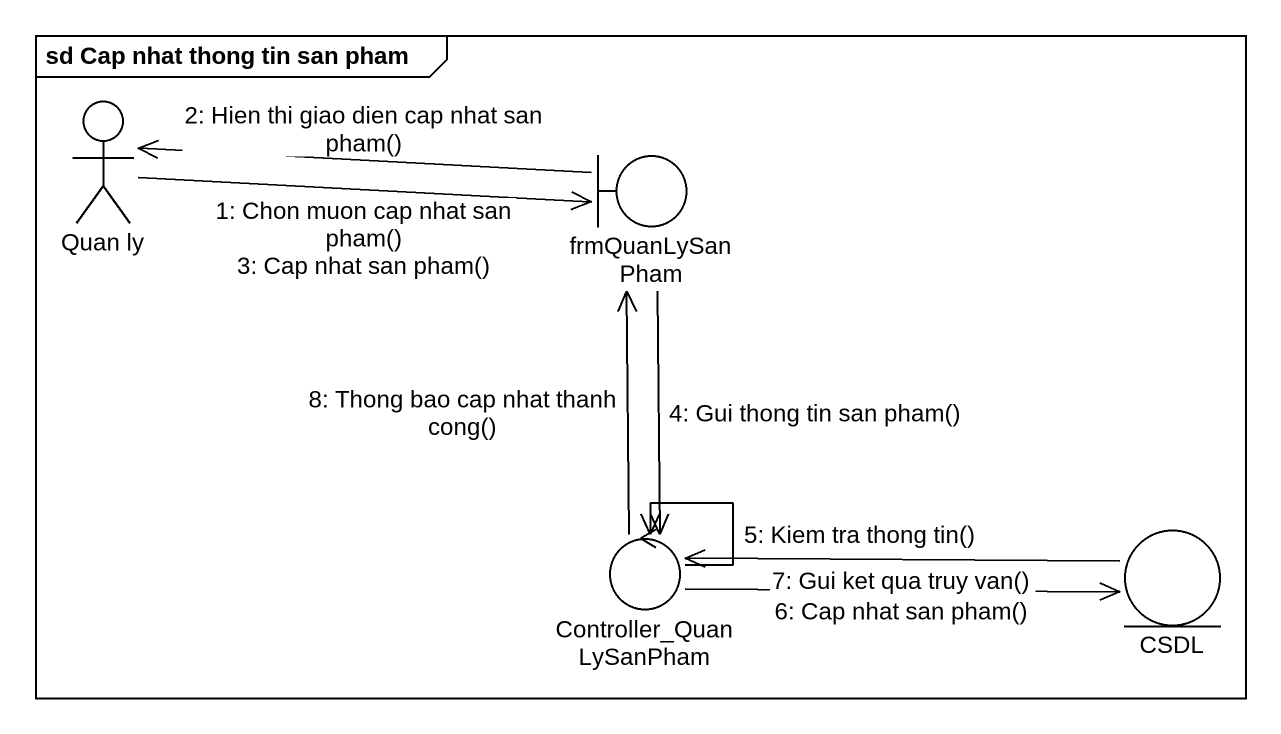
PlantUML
@startuml
mainframe sd Cap nhat thong tin san pham
actor "Quan ly" as Quan_ly
boundary frmQuanLySanPham
control Controller_QuanLySanPham
entity CSDL
Quan_ly -right-> frmQuanLySanPham : 1: Chon muon cap nhat san pham()\n3: Cap nhat san pham()
frmQuanLySanPham -left-> Quan_ly : 2: Hien thi giao dien cap nhat san pham()
frmQuanLySanPham --> Controller_QuanLySanPham : 4: Gui thong tin san pham()
Controller_QuanLySanPham --> Controller_QuanLySanPham : 5: Kiem tra thong tin()
Controller_QuanLySanPham -right-> CSDL : 6: Cap nhat san pham()
CSDL -left-> Controller_QuanLySanPham : 7: Gui ket qua truy van()
Controller_QuanLySanPham -up-> frmQuanLySanPham : 8: Thong bao cap nhat thanh cong()
@enduml
